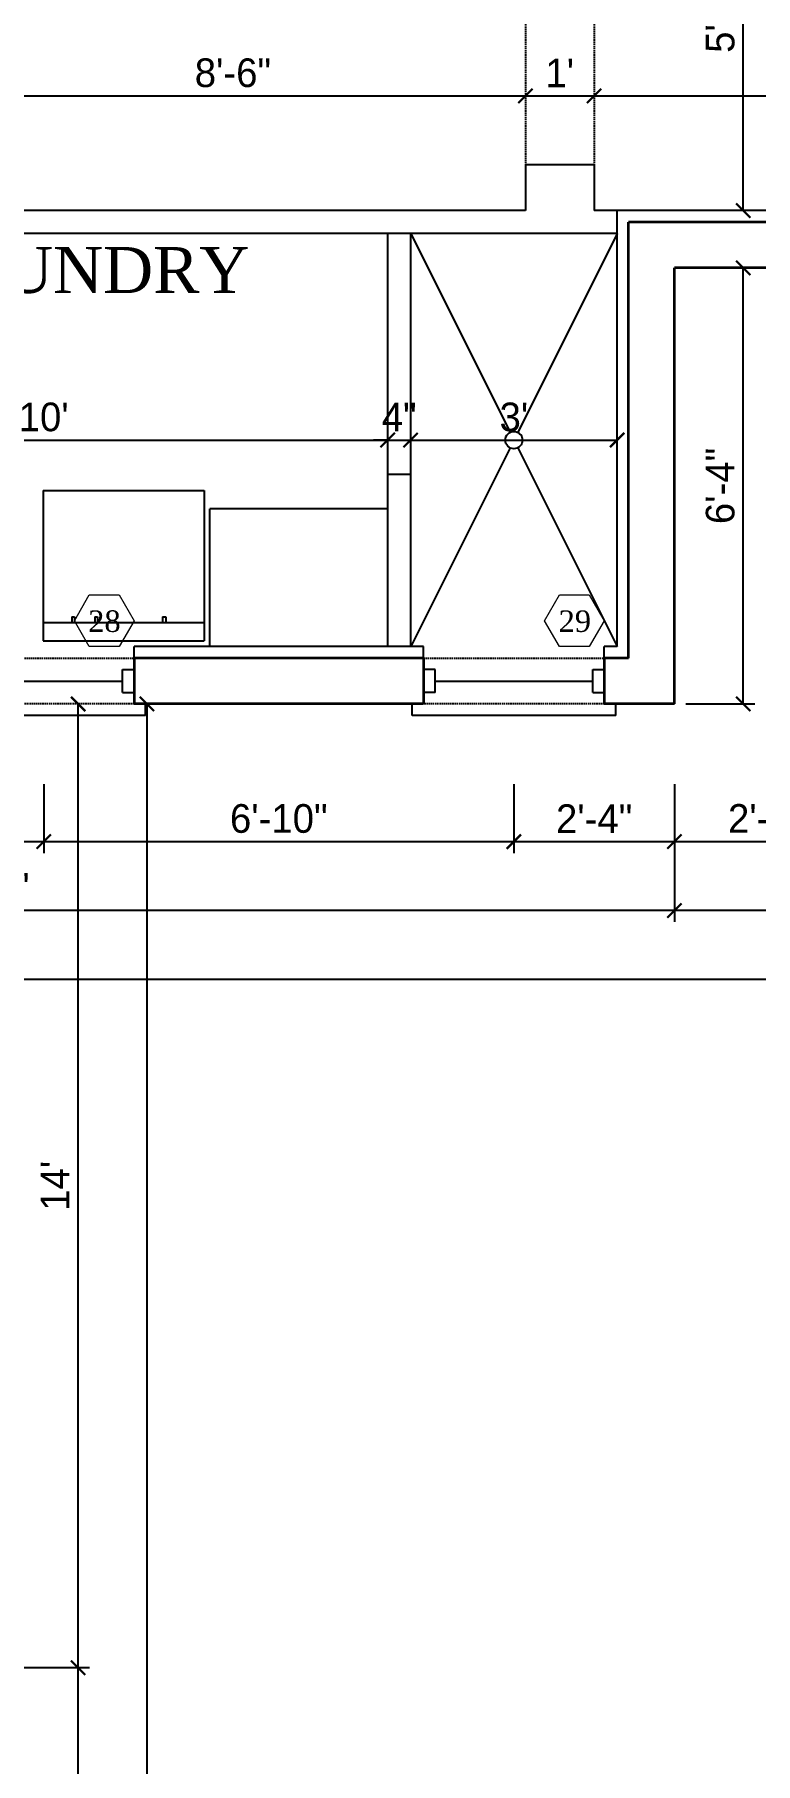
# Model space of a CAD drawing. Header units: inches. Extents: x 0 to 22102, y -19958 to 0.
# Drawn here: x 10168.8 to 10294.5, y -10235.9 to -9934.5 of the extents above; entities that cross this region are included whole.
import ezdxf
from ezdxf.enums import TextEntityAlignment as Align

# ---------------------------------------------------------------- set-up
doc = ezdxf.new("R2010")
doc.units = ezdxf.units.IN
doc.header["$MEASUREMENT"] = 0
doc.linetypes.add('HIDDEN', pattern=[0.375, 0.25, -0.125])
for name, color, linetype in [('CABINETS', 2, 'Continuous'), ('DIM-EXT', 5, 'Continuous'), ('DIM-INT', 5, 'Continuous'), ('HEADER-EXT', 5, 'HIDDEN'), ('HEADER-INT', 5, 'HIDDEN'), ('PLUMBING', 1, 'Continuous'), ('ROOF', 3, 'Continuous'), ('TEXTL', 3, 'Continuous'), ('WALL-INT', 4, 'Continuous'), ('WINDOW GLASS', 4, 'Continuous'), ('WINDOW JAMB', 2, 'Continuous'), ('WINDOW SILL', 1, 'Continuous')]:
    doc.layers.add(name, color=color, linetype=linetype)
doc.layers.add('WALL-EXT', color=6, linetype='Continuous', lineweight=35)
doc.layers.add('window', color=160, linetype='Continuous', lineweight=5)
doc.styles.add('ARCHITXT', font='BOOKOS.TTF', dxfattribs={"height": 0.078125})
doc.styles.add('TITLE-1', font='BOOKOS.TTF', dxfattribs={"height": 5})
doc.dimstyles.new('Ideal', dxfattribs={"dimscale": 0, "dimtxt": 5, "dimasz": 2.5, "dimexe": 2, "dimexo": 2, "dimgap": 1.5, "dimtad": 1, "dimdec": 4, "dimzin": 0, "dimdsep": 46, "dimlunit": 4, "dimtxsty": 'Standard', "dimblk": 'ARCHTICK', "dimcen": 2, "dimclrt": 1, "dimazin": 0, "dimtfac": 0.75, "dimtdec": 4, "dimtix": 1, "dimtofl": 0, "dimtmove": 2, "dimatfit": 3, "dimldrblk": 'OPEN30', "dimfxl": 1, "dimtolj": 1, "dimtzin": 0, "dimarcsym": 0})

# ---------------------------------------------------------------- blocks, each defined once
blk = doc.blocks.new('DRYER')
at = {"layer": 'PLUMBING'}
for p, q in [((-26.2, 0), (0, 0)), ((-26.2, -28.1), (-26.2, 0)), ((0, -28.1), (0, 0)), ((-3.2, -28.1), (-3.2, -0.1)), ((-4.2, -6.7), (-3.2, -6.7)), ((-4.2, -7.3), (-4.2, -6.7)), ((-4.2, -7.3), (-3.2, -7.3)), ((-4.2, -18.6), (-3.2, -18.6)), ((-4.2, -19.1), (-4.2, -18.6)), ((-4.2, -19.1), (-3.2, -19.1)), ((-4.2, -22.6), (-3.2, -22.6)), ((-4.2, -23.1), (-4.2, -22.6)), ((-4.2, -23.1), (-3.2, -23.1)), ((-26.2, -28.1), (0, -28.1))]:
    blk.add_line(p, q, dxfattribs=at)
blk = doc.blocks.new('_ArchTick')
at = {"color": 0, "linetype": 'ByBlock', "lineweight": 100, "const_width": 0.15}
blk.add_lwpolyline([(-0.5, -0.5), (0.5, 0.5)], dxfattribs=at)
blk = doc.blocks.new('*D204')
at = {"layer": 'Defpoints', "color": 0, "transparency": 16777216}
for p in [(10152.39, -10219.18), (10176.39, -10219.18), (10152.39, -10459.18)]:
    blk.add_point(p, dxfattribs=at)
at = {"layer": 'DIM-EXT', "color": 0, "lineweight": -2, "transparency": 16777216}
for p, q in [((10154.39, -10219.18), (10178.39, -10219.18)), ((10176.39, -10459.18), (10176.39, -10219.18)), ((10154.39, -10459.18), (10178.39, -10459.18))]:
    blk.add_line(p, q, dxfattribs=at)
at = {"layer": 'DIM-EXT', "color": 0, "lineweight": -2, "transparency": 16777216, "xscale": 2.5, "yscale": 2.5, "zscale": 2.5}
for p, rotation in [((10176.39, -10219.18), 90), ((10176.39, -10459.18), 270)]:
    blk.add_blockref('_ArchTick', p, dxfattribs=dict(at, rotation=rotation))
at = {"layer": 'DIM-EXT', "color": 1, "transparency": 16777216, "insert": (10172.39, -10339.18), "char_height": 5, "attachment_point": 5, "rotation": 90}
blk.add_mtext("\\A1;20'", dxfattribs=at)
blk = doc.blocks.new('_Open30')
at = {"color": 0, "linetype": 'ByBlock', "lineweight": -2}
for p, q in [((-1, 0.27), (0, 0)), ((0, 0), (-1, -0.27)), ((0, 0), (-1, 0))]:
    blk.add_line(p, q, dxfattribs=at)
blk = doc.blocks.new('*D205')
at = {"layer": 'Defpoints', "color": 0, "transparency": 16777216}
for p in [(10176.39, -10051.18), (10176.39, -10051.18), (10152.39, -10219.18)]:
    blk.add_point(p, dxfattribs=at)
at = {"layer": 'DIM-EXT', "color": 0, "lineweight": -2, "transparency": 16777216}
for p, q in [((10176.39, -10219.18), (10176.39, -10051.18)), ((10154.39, -10219.18), (10178.39, -10219.18))]:
    blk.add_line(p, q, dxfattribs=at)
at = {"layer": 'DIM-EXT', "color": 0, "lineweight": -2, "transparency": 16777216, "xscale": 2.5, "yscale": 2.5, "zscale": 2.5}
for p, rotation in [((10176.39, -10051.18), 90), ((10176.39, -10219.18), 270)]:
    blk.add_blockref('_ArchTick', p, dxfattribs=dict(at, rotation=rotation))
at = {"layer": 'DIM-EXT', "color": 1, "transparency": 16777216, "insert": (10172.39, -10135.18), "char_height": 5, "attachment_point": 5, "rotation": 90}
blk.add_mtext("\\A1;14'", dxfattribs=at)
blk = doc.blocks.new('*D206')
at = {"layer": 'Defpoints', "color": 0, "transparency": 16777216}
for p in [(10188.39, -10051.18), (10071.64, -10623.18), (10188.39, -10623.18)]:
    blk.add_point(p, dxfattribs=at)
at = {"layer": 'DIM-EXT', "color": 0, "lineweight": -2, "transparency": 16777216}
for p, q in [((10188.39, -10051.18), (10188.39, -10623.18)), ((10073.64, -10623.18), (10190.39, -10623.18))]:
    blk.add_line(p, q, dxfattribs=at)
at = {"layer": 'DIM-EXT', "color": 0, "lineweight": -2, "transparency": 16777216, "xscale": 2.5, "yscale": 2.5, "zscale": 2.5}
for p, rotation in [((10188.39, -10051.18), 90), ((10188.39, -10623.18), 270)]:
    blk.add_blockref('_ArchTick', p, dxfattribs=dict(at, rotation=rotation))
at = {"layer": 'DIM-EXT', "color": 1, "transparency": 16777216, "insert": (10184.39, -10337.18), "char_height": 5, "attachment_point": 5, "rotation": 90}
blk.add_mtext('\\A1;47\'-8"', dxfattribs=at)
blk = doc.blocks.new('*D252')
at = {"layer": 'Defpoints', "color": 0, "transparency": 16777216}
for p in [(10082.39, -10063.18), (10170.39, -10063.18), (10170.39, -10075.18)]:
    blk.add_point(p, dxfattribs=at)
at = {"layer": 'DIM-EXT', "color": 0, "lineweight": -2, "transparency": 16777216}
for p, q in [((10082.39, -10065.18), (10082.39, -10077.18)), ((10170.39, -10065.18), (10170.39, -10077.18)), ((10082.39, -10075.18), (10170.39, -10075.18))]:
    blk.add_line(p, q, dxfattribs=at)
at = {"layer": 'DIM-EXT', "color": 0, "lineweight": -2, "transparency": 16777216, "xscale": 2.5, "yscale": 2.5, "zscale": 2.5, "rotation": 180}
blk.add_blockref('_ArchTick', (10082.39, -10075.18), dxfattribs=at)
at = {"layer": 'DIM-EXT', "color": 0, "lineweight": -2, "transparency": 16777216, "xscale": 2.5, "yscale": 2.5, "zscale": 2.5}
blk.add_blockref('_ArchTick', (10170.39, -10075.18), dxfattribs=at)
at = {"layer": 'DIM-EXT', "color": 1, "transparency": 16777216, "insert": (10126.39, -10071.18), "char_height": 5, "attachment_point": 5}
blk.add_mtext('\\A1;7\'-4"', dxfattribs=at)
blk = doc.blocks.new('*D253')
at = {"layer": 'Defpoints', "color": 0, "transparency": 16777216}
for p in [(10170.39, -10063.18), (10252.39, -10063.18), (10252.39, -10075.18)]:
    blk.add_point(p, dxfattribs=at)
at = {"layer": 'DIM-EXT', "color": 0, "lineweight": -2, "transparency": 16777216}
for p, q in [((10170.39, -10065.18), (10170.39, -10077.18)), ((10252.39, -10065.18), (10252.39, -10077.18)), ((10170.39, -10075.18), (10252.39, -10075.18))]:
    blk.add_line(p, q, dxfattribs=at)
at = {"layer": 'DIM-EXT', "color": 0, "lineweight": -2, "transparency": 16777216, "xscale": 2.5, "yscale": 2.5, "zscale": 2.5, "rotation": 180}
blk.add_blockref('_ArchTick', (10170.39, -10075.18), dxfattribs=at)
at = {"layer": 'DIM-EXT', "color": 0, "lineweight": -2, "transparency": 16777216, "xscale": 2.5, "yscale": 2.5, "zscale": 2.5}
blk.add_blockref('_ArchTick', (10252.39, -10075.18), dxfattribs=at)
at = {"layer": 'DIM-EXT', "color": 1, "transparency": 16777216, "insert": (10211.39, -10071.18), "char_height": 5, "attachment_point": 5}
blk.add_mtext('\\A1;6\'-10"', dxfattribs=at)
blk = doc.blocks.new('*D254')
at = {"layer": 'Defpoints', "color": 0, "transparency": 16777216}
for p in [(10252.39, -10063.18), (10280.39, -10063.18), (10280.39, -10075.18)]:
    blk.add_point(p, dxfattribs=at)
at = {"layer": 'DIM-EXT', "color": 0, "lineweight": -2, "transparency": 16777216}
for p, q in [((10252.39, -10065.18), (10252.39, -10077.18)), ((10280.39, -10065.18), (10280.39, -10077.18)), ((10252.39, -10075.18), (10280.39, -10075.18))]:
    blk.add_line(p, q, dxfattribs=at)
at = {"layer": 'DIM-EXT', "color": 0, "lineweight": -2, "transparency": 16777216, "xscale": 2.5, "yscale": 2.5, "zscale": 2.5, "rotation": 180}
blk.add_blockref('_ArchTick', (10252.39, -10075.18), dxfattribs=at)
at = {"layer": 'DIM-EXT', "color": 0, "lineweight": -2, "transparency": 16777216, "xscale": 2.5, "yscale": 2.5, "zscale": 2.5}
blk.add_blockref('_ArchTick', (10280.39, -10075.18), dxfattribs=at)
at = {"layer": 'DIM-EXT', "color": 1, "transparency": 16777216, "insert": (10266.39, -10071.18), "char_height": 5, "attachment_point": 5}
blk.add_mtext('\\A1;2\'-4"', dxfattribs=at)
blk = doc.blocks.new('*D255')
at = {"layer": 'Defpoints', "color": 0, "transparency": 16777216}
for p in [(10312.39, -9975.18), (10280.39, -10063.18), (10312.39, -10075.18)]:
    blk.add_point(p, dxfattribs=at)
at = {"layer": 'DIM-EXT', "color": 0, "lineweight": -2, "transparency": 16777216}
for p, q in [((10312.39, -9977.18), (10312.39, -10077.18)), ((10280.39, -10065.18), (10280.39, -10077.18)), ((10280.39, -10075.18), (10312.39, -10075.18))]:
    blk.add_line(p, q, dxfattribs=at)
at = {"layer": 'DIM-EXT', "color": 0, "lineweight": -2, "transparency": 16777216, "xscale": 2.5, "yscale": 2.5, "zscale": 2.5, "rotation": 180}
blk.add_blockref('_ArchTick', (10280.39, -10075.18), dxfattribs=at)
at = {"layer": 'DIM-EXT', "color": 0, "lineweight": -2, "transparency": 16777216, "xscale": 2.5, "yscale": 2.5, "zscale": 2.5}
blk.add_blockref('_ArchTick', (10312.39, -10075.18), dxfattribs=at)
at = {"layer": 'DIM-EXT', "color": 1, "transparency": 16777216, "insert": (10296.39, -10071.18), "char_height": 5, "attachment_point": 5}
blk.add_mtext('\\A1;2\'-8"', dxfattribs=at)
blk = doc.blocks.new('*D270')
at = {"layer": 'Defpoints', "color": 0, "transparency": 16777216}
for p in [(10664.39, -10027.18), (10280.39, -10063.18), (10280.39, -10087.18)]:
    blk.add_point(p, dxfattribs=at)
at = {"layer": 'DIM-EXT', "color": 0, "lineweight": -2, "transparency": 16777216}
for p, q in [((10664.39, -10029.18), (10664.39, -10089.18)), ((10280.39, -10065.18), (10280.39, -10089.18)), ((10664.39, -10087.18), (10280.39, -10087.18))]:
    blk.add_line(p, q, dxfattribs=at)
at = {"layer": 'DIM-EXT', "color": 0, "lineweight": -2, "transparency": 16777216, "xscale": 2.5, "yscale": 2.5, "zscale": 2.5, "rotation": 180}
blk.add_blockref('_ArchTick', (10280.39, -10087.18), dxfattribs=at)
at = {"layer": 'DIM-EXT', "color": 0, "lineweight": -2, "transparency": 16777216, "xscale": 2.5, "yscale": 2.5, "zscale": 2.5}
blk.add_blockref('_ArchTick', (10664.39, -10087.18), dxfattribs=at)
at = {"layer": 'DIM-EXT', "color": 1, "transparency": 16777216, "insert": (10472.39, -10083.18), "char_height": 5, "attachment_point": 5}
blk.add_mtext("\\A1;32'", dxfattribs=at)
blk = doc.blocks.new('*D271')
at = {"layer": 'Defpoints', "color": 0, "transparency": 16777216}
for p in [(10280.39, -10063.18), (10038.39, -10087.18), (10038.39, -10087.18)]:
    blk.add_point(p, dxfattribs=at)
at = {"layer": 'DIM-EXT', "color": 0, "lineweight": -2, "transparency": 16777216}
for p, q in [((10280.39, -10065.18), (10280.39, -10089.18)), ((10280.39, -10087.18), (10038.39, -10087.18))]:
    blk.add_line(p, q, dxfattribs=at)
at = {"layer": 'DIM-EXT', "color": 0, "lineweight": -2, "transparency": 16777216, "xscale": 2.5, "yscale": 2.5, "zscale": 2.5, "rotation": 180}
blk.add_blockref('_ArchTick', (10038.39, -10087.18), dxfattribs=at)
at = {"layer": 'DIM-EXT', "color": 0, "lineweight": -2, "transparency": 16777216, "xscale": 2.5, "yscale": 2.5, "zscale": 2.5}
blk.add_blockref('_ArchTick', (10280.39, -10087.18), dxfattribs=at)
at = {"layer": 'DIM-EXT', "color": 1, "transparency": 16777216, "insert": (10159.39, -10083.18), "char_height": 5, "attachment_point": 5}
blk.add_mtext('\\A1;20\'-2"', dxfattribs=at)
blk = doc.blocks.new('*D272')
at = {"layer": 'Defpoints', "color": 0, "transparency": 16777216}
for p in [(10913.83, -9975.18), (10038.39, -10099.18), (10913.83, -10099.18)]:
    blk.add_point(p, dxfattribs=at)
at = {"layer": 'DIM-EXT', "color": 0, "lineweight": -2, "transparency": 16777216}
for p, q in [((10913.83, -9977.18), (10913.83, -10101.18)), ((10038.39, -10099.18), (10913.83, -10099.18))]:
    blk.add_line(p, q, dxfattribs=at)
at = {"layer": 'DIM-EXT', "color": 0, "lineweight": -2, "transparency": 16777216, "xscale": 2.5, "yscale": 2.5, "zscale": 2.5, "rotation": 180}
blk.add_blockref('_ArchTick', (10038.39, -10099.18), dxfattribs=at)
at = {"layer": 'DIM-EXT', "color": 0, "lineweight": -2, "transparency": 16777216, "xscale": 2.5, "yscale": 2.5, "zscale": 2.5}
blk.add_blockref('_ArchTick', (10913.83, -10099.18), dxfattribs=at)
at = {"layer": 'DIM-EXT', "color": 1, "transparency": 16777216, "insert": (10476.11, -10093.31), "char_height": 5, "attachment_point": 5}
blk.add_mtext('\\A1;72\'-11{\\H0.75x;\\S7/16;}"', dxfattribs=at)
blk = doc.blocks.new('*D274')
at = {"layer": 'Defpoints', "color": 0, "transparency": 16777216}
for p in [(10292.39, -9975.18), (10292.39, -9975.18), (10280.39, -10051.18)]:
    blk.add_point(p, dxfattribs=at)
at = {"layer": 'DIM-EXT', "color": 0, "lineweight": -2, "transparency": 16777216}
for p, q in [((10292.39, -10051.18), (10292.39, -9975.18)), ((10282.39, -10051.18), (10294.39, -10051.18))]:
    blk.add_line(p, q, dxfattribs=at)
at = {"layer": 'DIM-EXT', "color": 0, "lineweight": -2, "transparency": 16777216, "xscale": 2.5, "yscale": 2.5, "zscale": 2.5}
for p, rotation in [((10292.39, -9975.18), 90), ((10292.39, -10051.18), 270)]:
    blk.add_blockref('_ArchTick', p, dxfattribs=dict(at, rotation=rotation))
at = {"layer": 'DIM-EXT', "color": 1, "transparency": 16777216, "insert": (10288.39, -10013.18), "char_height": 5, "attachment_point": 5, "rotation": 90}
blk.add_mtext('\\A1;6\'-4"', dxfattribs=at)
blk = doc.blocks.new('*D543')
at = {"layer": 'Defpoints', "color": 0, "transparency": 16777216}
for p in [(10254.39, -9945.18), (10254.39, -9945.18), (10152.39, -9965.18)]:
    blk.add_point(p, dxfattribs=at)
at = {"layer": 'DIM-INT', "color": 0, "lineweight": -2, "transparency": 16777216}
for p, q in [((10152.39, -9963.18), (10152.39, -9943.18)), ((10152.39, -9945.18), (10254.39, -9945.18))]:
    blk.add_line(p, q, dxfattribs=at)
at = {"layer": 'DIM-INT', "color": 0, "lineweight": -2, "transparency": 16777216, "xscale": 2.5, "yscale": 2.5, "zscale": 2.5, "rotation": 180}
blk.add_blockref('_ArchTick', (10152.39, -9945.18), dxfattribs=at)
at = {"layer": 'DIM-INT', "color": 0, "lineweight": -2, "transparency": 16777216, "xscale": 2.5, "yscale": 2.5, "zscale": 2.5}
blk.add_blockref('_ArchTick', (10254.39, -9945.18), dxfattribs=at)
at = {"layer": 'DIM-INT', "color": 1, "transparency": 16777216, "insert": (10203.39, -9941.18), "char_height": 5, "attachment_point": 5}
blk.add_mtext('\\A1;8\'-6"', dxfattribs=at)
blk = doc.blocks.new('*D544')
at = {"layer": 'Defpoints', "color": 0, "transparency": 16777216}
for p in [(10254.39, -9945.18), (10266.39, -9945.18), (10266.39, -9945.18)]:
    blk.add_point(p, dxfattribs=at)
at = {"layer": 'DIM-INT', "color": 0, "lineweight": -2, "transparency": 16777216}
blk.add_line((10254.39, -9945.18), (10266.39, -9945.18), dxfattribs=at)
at = {"layer": 'DIM-INT', "color": 0, "lineweight": -2, "transparency": 16777216, "xscale": 2.5, "yscale": 2.5, "zscale": 2.5, "rotation": 180}
blk.add_blockref('_ArchTick', (10254.39, -9945.18), dxfattribs=at)
at = {"layer": 'DIM-INT', "color": 0, "lineweight": -2, "transparency": 16777216, "xscale": 2.5, "yscale": 2.5, "zscale": 2.5}
blk.add_blockref('_ArchTick', (10266.39, -9945.18), dxfattribs=at)
at = {"layer": 'DIM-INT', "color": 1, "transparency": 16777216, "insert": (10260.39, -9941.18), "char_height": 5, "attachment_point": 5}
blk.add_mtext("\\A1;1'", dxfattribs=at)
blk = doc.blocks.new('*D545')
at = {"layer": 'Defpoints', "color": 0, "transparency": 16777216}
for p in [(10266.39, -9945.18), (10594.39, -9945.18), (10594.39, -9945.18)]:
    blk.add_point(p, dxfattribs=at)
at = {"layer": 'DIM-INT', "color": 0, "lineweight": -2, "transparency": 16777216}
blk.add_line((10266.39, -9945.18), (10594.39, -9945.18), dxfattribs=at)
at = {"layer": 'DIM-INT', "color": 0, "lineweight": -2, "transparency": 16777216, "xscale": 2.5, "yscale": 2.5, "zscale": 2.5, "rotation": 180}
blk.add_blockref('_ArchTick', (10266.39, -9945.18), dxfattribs=at)
at = {"layer": 'DIM-INT', "color": 0, "lineweight": -2, "transparency": 16777216, "xscale": 2.5, "yscale": 2.5, "zscale": 2.5}
blk.add_blockref('_ArchTick', (10594.39, -9945.18), dxfattribs=at)
at = {"layer": 'DIM-INT', "color": 1, "transparency": 16777216, "insert": (10430.39, -9941.18), "char_height": 5, "attachment_point": 5}
blk.add_mtext('\\A1;27\'-4"', dxfattribs=at)
blk = doc.blocks.new('*D558')
at = {"layer": 'Defpoints', "color": 0, "transparency": 16777216}
for p in [(10110.39, -10005.18), (10230.39, -10005.18), (10230.39, -10005.18)]:
    blk.add_point(p, dxfattribs=at)
at = {"layer": 'DIM-INT', "color": 0, "lineweight": -2, "transparency": 16777216}
blk.add_line((10110.39, -10005.18), (10230.39, -10005.18), dxfattribs=at)
at = {"layer": 'DIM-INT', "color": 0, "lineweight": -2, "transparency": 16777216, "xscale": 2.5, "yscale": 2.5, "zscale": 2.5, "rotation": 180}
blk.add_blockref('_ArchTick', (10110.39, -10005.18), dxfattribs=at)
at = {"layer": 'DIM-INT', "color": 0, "lineweight": -2, "transparency": 16777216, "xscale": 2.5, "yscale": 2.5, "zscale": 2.5}
blk.add_blockref('_ArchTick', (10230.39, -10005.18), dxfattribs=at)
at = {"layer": 'DIM-INT', "color": 1, "transparency": 16777216, "insert": (10170.39, -10001.18), "char_height": 5, "attachment_point": 5}
blk.add_mtext("\\A1;10'", dxfattribs=at)
blk = doc.blocks.new('*D559')
at = {"layer": 'Defpoints', "color": 0, "transparency": 16777216}
for p in [(10230.39, -10005.18), (10234.39, -10005.18), (10234.39, -10005.18)]:
    blk.add_point(p, dxfattribs=at)
at = {"layer": 'DIM-INT', "color": 0, "lineweight": -2, "transparency": 16777216}
for p, q in [((10230.39, -10005.18), (10227.89, -10005.18)), ((10230.39, -10005.18), (10234.39, -10005.18)), ((10234.39, -10005.18), (10236.89, -10005.18))]:
    blk.add_line(p, q, dxfattribs=at)
at = {"layer": 'DIM-INT', "color": 0, "lineweight": -2, "transparency": 16777216, "xscale": 2.5, "yscale": 2.5, "zscale": 2.5}
blk.add_blockref('_ArchTick', (10230.39, -10005.18), dxfattribs=at)
at = {"layer": 'DIM-INT', "color": 0, "lineweight": -2, "transparency": 16777216, "xscale": 2.5, "yscale": 2.5, "zscale": 2.5, "rotation": 180}
blk.add_blockref('_ArchTick', (10234.39, -10005.18), dxfattribs=at)
at = {"layer": 'DIM-INT', "color": 1, "transparency": 16777216, "insert": (10232.39, -10001.18), "char_height": 5, "attachment_point": 5}
blk.add_mtext('\\A1;4"', dxfattribs=at)
blk = doc.blocks.new('*D560')
at = {"layer": 'Defpoints', "color": 0, "transparency": 16777216}
for p in [(10234.39, -10005.18), (10270.39, -10005.18), (10270.39, -10005.18)]:
    blk.add_point(p, dxfattribs=at)
at = {"layer": 'DIM-INT', "color": 0, "lineweight": -2, "transparency": 16777216}
blk.add_line((10234.39, -10005.18), (10270.39, -10005.18), dxfattribs=at)
at = {"layer": 'DIM-INT', "color": 0, "lineweight": -2, "transparency": 16777216, "xscale": 2.5, "yscale": 2.5, "zscale": 2.5, "rotation": 180}
blk.add_blockref('_ArchTick', (10234.39, -10005.18), dxfattribs=at)
at = {"layer": 'DIM-INT', "color": 0, "lineweight": -2, "transparency": 16777216, "xscale": 2.5, "yscale": 2.5, "zscale": 2.5}
blk.add_blockref('_ArchTick', (10270.39, -10005.18), dxfattribs=at)
at = {"layer": 'DIM-INT', "color": 1, "transparency": 16777216, "insert": (10252.39, -10001.18), "char_height": 5, "attachment_point": 5}
blk.add_mtext("\\A1;3'", dxfattribs=at)
blk = doc.blocks.new('*D507')
at = {"layer": 'Defpoints', "color": 0, "transparency": 16777216}
for p in [(10292.39, -9905.18), (10292.39, -9905.18), (10292.39, -9965.18)]:
    blk.add_point(p, dxfattribs=at)
at = {"layer": 'DIM-INT', "color": 0, "lineweight": -2, "transparency": 16777216}
blk.add_line((10292.39, -9965.18), (10292.39, -9905.18), dxfattribs=at)
at = {"layer": 'DIM-INT', "color": 0, "lineweight": -2, "transparency": 16777216, "xscale": 2.5, "yscale": 2.5, "zscale": 2.5}
for p, rotation in [((10292.39, -9905.18), 90), ((10292.39, -9965.18), 270)]:
    blk.add_blockref('_ArchTick', p, dxfattribs=dict(at, rotation=rotation))
at = {"layer": 'DIM-INT', "color": 1, "transparency": 16777216, "insert": (10288.39, -9935.18), "char_height": 5, "attachment_point": 5, "rotation": 90}
blk.add_mtext("\\A1;5'", dxfattribs=at)
blk = doc.blocks.new('Sm-wndw')
at = {"color": 125}
blk.add_lwpolyline([(-0.0541, 0.0938), (-0.1083, 0), (-0.0541, -0.0938), (0.0541, -0.0938), (0.1083, 0), (0.0541, 0.0938)], close=True, dxfattribs=at)
at = {"style": 'ARCHITXT'}
blk.add_attdef('OO', text='', height=0.0781, dxfattribs=at).set_placement((0, 0), align=Align.MIDDLE_CENTER)

msp = doc.modelspace()

# ---------------------------------------------------------------- linework, layer by layer
at = {"layer": 'CABINETS'}
for p in [(10230.39078, -10017.18476), (10199.39078, -10041.18476)]:
    msp.add_line(p, (10199.39078, -10017.18476), dxfattribs=at)
at = {"layer": 'HEADER-EXT'}
for p, q in [((10154.64078, -10043.18476), (10186.14078, -10043.18476)), ((10236.64078, -10043.18476), (10268.14078, -10043.18476)), ((10186.14078, -10051.18476), (10154.64078, -10051.18476)), ((10268.14078, -10051.18476), (10236.64078, -10051.18476))]:
    msp.add_line(p, q, dxfattribs=at)
at = {"layer": 'HEADER-INT'}
for p, q in [((10254.39078, -9913.18476), (10254.39078, -9957.18476)), ((10266.39078, -9913.18476), (10266.39078, -9957.18476))]:
    msp.add_line(p, q, dxfattribs=at)
at = {"layer": 'PLUMBING'}
for p, q in [((10230.39078, -10011.18476), (10230.39078, -9969.18476)), ((10234.39078, -9969.18476), (10251.71996, -10003.84312)), ((10234.39078, -10011.18476), (10234.39078, -9969.18476)), ((10270.39078, -9969.18476), (10253.0616, -10003.84312)), ((10251.71996, -10006.5264), (10234.39078, -10041.18476)), ((10253.0616, -10006.5264), (10270.39078, -10041.18476))]:
    msp.add_line(p, q, dxfattribs=at)
msp.add_circle((10252.39078, -10005.18476), 1.5, dxfattribs=at)
at = {"layer": 'ROOF'}
for p, q in [((10296.64078, -9965.18476), (10270.39078, -9965.18476)), ((10270.39078, -10041.18476), (10270.39078, -9965.18476)), ((10236.64078, -10041.18476), (10186.14078, -10041.18476)), ((10186.14078, -10043.18476), (10186.14078, -10041.18476)), ((10236.64078, -10043.18476), (10236.64078, -10041.18476)), ((10270.39078, -10041.18476), (10268.14078, -10041.18476)), ((10268.14078, -10043.18476), (10268.14078, -10041.18476))]:
    msp.add_line(p, q, dxfattribs=at)
at = {"layer": 'WALL-EXT'}
for p, q in [((10296.64078, -9967.18476), (10272.39078, -9967.18476)), ((10272.39078, -10043.18476), (10272.39078, -9967.18476)), ((10296.64078, -9975.18476), (10280.39078, -9975.18476)), ((10280.39078, -10051.18476), (10280.39078, -9975.18476)), ((10236.64078, -10043.18476), (10186.14078, -10043.18476)), ((10186.14078, -10043.18476), (10186.14078, -10051.18476)), ((10236.64078, -10043.18476), (10236.64078, -10051.18476)), ((10272.39078, -10043.18476), (10268.14078, -10043.18476)), ((10268.14078, -10043.18476), (10268.14078, -10051.18476)), ((10236.64078, -10051.18476), (10186.14078, -10051.18476)), ((10280.39078, -10051.18476), (10268.14078, -10051.18476))]:
    msp.add_line(p, q, dxfattribs=at)
at = {"layer": 'WALL-INT'}
for p, q in [((10254.39078, -9957.18476), (10254.39078, -9965.18476)), ((10266.39078, -9957.18476), (10254.39078, -9957.18476)), ((10266.39078, -9957.18476), (10266.39078, -9965.18476)), ((10254.39078, -9965.18476), (10152.39078, -9965.18476)), ((10270.39078, -9965.18476), (10266.39078, -9965.18476)), ((10270.39078, -9969.18476), (10152.39078, -9969.18476)), ((10230.39078, -10041.18476), (10230.39078, -10011.18476)), ((10234.39078, -10011.18476), (10230.39078, -10011.18476)), ((10234.39078, -10041.18476), (10234.39078, -10011.18476))]:
    msp.add_line(p, q, dxfattribs=at)
at = {"layer": 'WINDOW GLASS'}
for p, q in [((10156.64078, -10047.18476), (10184.14078, -10047.18476)), ((10238.64078, -10047.18476), (10266.14078, -10047.18476))]:
    msp.add_line(p, q, dxfattribs=at)
at = {"layer": 'WINDOW JAMB'}
for p, q in [((10184.14078, -10049.18476), (10184.14078, -10045.18476)), ((10184.14078, -10045.18476), (10186.14078, -10045.18476)), ((10186.14078, -10049.18476), (10186.14078, -10045.18476)), ((10238.64078, -10045.18476), (10236.64078, -10045.18476)), ((10236.64078, -10049.18476), (10236.64078, -10045.18476)), ((10238.64078, -10049.18476), (10238.64078, -10045.18476)), ((10266.14078, -10049.18476), (10266.14078, -10045.18476)), ((10266.14078, -10045.18476), (10268.14078, -10045.18476)), ((10268.14078, -10049.18476), (10268.14078, -10045.18476)), ((10184.14078, -10049.18476), (10186.14078, -10049.18476)), ((10238.64078, -10049.18476), (10236.64078, -10049.18476)), ((10266.14078, -10049.18476), (10268.14078, -10049.18476))]:
    msp.add_line(p, q, dxfattribs=at)
at = {"layer": 'WINDOW SILL'}
for p, q in [((10188.14078, -10053.18476), (10152.64078, -10053.18476)), ((10188.14078, -10053.18476), (10188.14078, -10051.18476)), ((10234.64078, -10053.18476), (10234.64078, -10051.18476)), ((10270.14078, -10053.18476), (10234.64078, -10053.18476)), ((10270.14078, -10053.18476), (10270.14078, -10051.18476))]:
    msp.add_line(p, q, dxfattribs=at)

# ---------------------------------------------------------------- block references
at = {"layer": 'PLUMBING', "rotation": 269.9999999999983}
msp.add_blockref('DRYER', (10198.39078, -10040.18476), dxfattribs=at)
at = {"layer": 'window'}
ref = msp.add_blockref('Sm-wndw', (10180.94463, -10036.68476), dxfattribs=dict(at, xscale=-48, yscale=48, zscale=48))
ref.add_attrib('OO', '28', dxfattribs={"layer": '0', "color": 0, "height": 3.75, "style": 'ARCHITXT'}).set_placement((10180.97958, -10036.75196), align=Align.MIDDLE_CENTER)
ref = msp.add_blockref('Sm-wndw', (10262.94463, -10036.68476), dxfattribs=dict(at, xscale=-48, yscale=48, zscale=48))
ref.add_attrib('OO', '29', dxfattribs={"layer": '0', "color": 0, "height": 3.75, "style": 'ARCHITXT'}).set_placement((10263.0199, -10036.75196), align=Align.MIDDLE_CENTER)

# ---------------------------------------------------------------- texts
at = {"layer": 'TEXTL', "insert": (10176.73259, -9975.59603), "char_height": 8, "width": 102.8934752, "attachment_point": 5, "style": 'TITLE-1'}
msp.add_mtext('LAUNDRY', dxfattribs=at)

# ---------------------------------------------------------------- dimensions: what is measured, and where the dimension line sits
at = {"layer": 'DIM-EXT'}
for base, p1, p2, angle, picture, middle in [((10913.82672, -10099.18476), (10038.39078, -10099.18476), (10913.82672, -9975.18476), 180, '*D272', (10476.10875, -10093.30976)), ((10312.39078, -10075.18476), (10280.39078, -10063.18476), (10312.39078, -9975.18476), 180, '*D255', (10296.39078, -10071.18476)), ((10292.39078, -9975.18476), (10280.39078, -10051.18476), (10292.39078, -9975.18476), 90, '*D274', (10288.39078, -10013.18476)), ((10280.39078, -10087.18476), (10664.39078, -10027.18476), (10280.39078, -10063.18476), 180, '*D270', (10472.39078, -10083.18476)), ((10188.39078, -10623.18476), (10188.39078, -10051.18476), (10071.64078, -10623.18476), 90, '*D206', (10184.39078, -10337.18476)), ((10176.39078, -10051.18476), (10152.39078, -10219.18476), (10176.39078, -10051.18476), 90, '*D205', (10172.39078, -10135.18476)), ((10038.39078, -10087.18476), (10280.39078, -10063.18476), (10038.39078, -10087.18476), 180, '*D271', (10159.39078, -10083.18476)), ((10170.39078, -10075.18476), (10082.39078, -10063.18476), (10170.39078, -10063.18476), 180, '*D252', (10126.39078, -10071.18476)), ((10252.39078, -10075.18476), (10170.39078, -10063.18476), (10252.39078, -10063.18476), 180, '*D253', (10211.39078, -10071.18476)), ((10280.39078, -10075.18476), (10252.39078, -10063.18476), (10280.39078, -10063.18476), 180, '*D254', (10266.39078, -10071.18476)), ((10176.39078, -10219.18476), (10152.39078, -10459.18476), (10152.39078, -10219.18476), 90, '*D204', (10172.39078, -10339.18476))]:
    dim = msp.add_linear_dim(base=base, p1=p1, p2=p2, angle=angle, dimstyle='Ideal', override={"dimscale": 1, "dimtofl": 1, "dimfxl": 0.125}, dxfattribs=at)
    dim.commit()
    dim.dimension.update_dxf_attribs({"geometry": picture, "text_midpoint": middle})
at = {"layer": 'DIM-INT'}
for base, p1, p2, angle, picture, middle in [((10292.39078, -9905.18476), (10292.39078, -9965.18476), (10292.39078, -9905.18476), 90, '*D507', (10288.39078, -9935.18476)), ((10254.39078, -9945.18476), (10152.39078, -9965.18476), (10254.39078, -9945.18476), 180, '*D543', (10203.39078, -9941.18476)), ((10266.39078, -9945.18476), (10254.39078, -9945.18476), (10266.39078, -9945.18476), 180, '*D544', (10260.39078, -9941.18476)), ((10594.39078, -9945.18476), (10266.39078, -9945.18476), (10594.39078, -9945.18476), 180, '*D545', (10430.39078, -9941.18476)), ((10230.39078, -10005.18476), (10110.39078, -10005.18476), (10230.39078, -10005.18476), 180, '*D558', (10170.39078, -10001.18476)), ((10234.39078, -10005.18476), (10230.39078, -10005.18476), (10234.39078, -10005.18476), 180, '*D559', (10232.39078, -10001.18476)), ((10270.39078, -10005.18476), (10234.39078, -10005.18476), (10270.39078, -10005.18476), 180, '*D560', (10252.39078, -10001.18476))]:
    dim = msp.add_linear_dim(base=base, p1=p1, p2=p2, angle=angle, dimstyle='Ideal', override={"dimscale": 1, "dimtad": 3, "dimtofl": 1, "dimfxl": 0.125}, dxfattribs=at)
    dim.commit()
    dim.dimension.update_dxf_attribs({"geometry": picture, "text_midpoint": middle})

doc.saveas('drawing.dxf')
